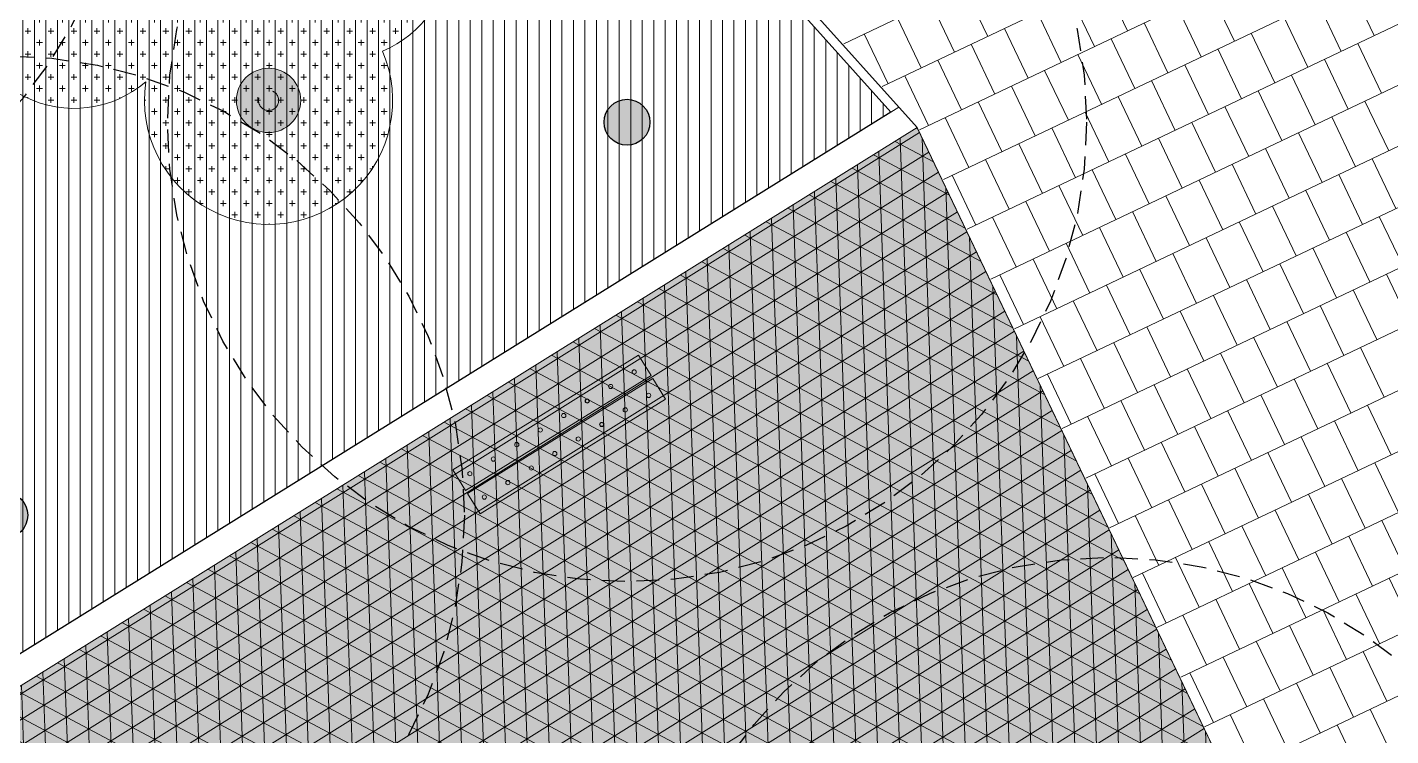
# Model space of a CAD drawing. Header units: metres. Extents: x 678805 to 1359287, y 2747329 to 5497370.
# Drawn here: x 679971.02 to 679985.86, y 2748769.58 to 2748777.29 of the extents above; entities that cross this region are included whole.
import ezdxf
from ezdxf.enums import TextEntityAlignment as Align

# ---------------------------------------------------------------- set-up
doc = ezdxf.new("R2010")
doc.units = ezdxf.units.M
doc.linetypes.add('XREF_MON_HSC_FURNITURE$0$DASHED2', pattern=[0.375, 0.25, -0.125])
doc.linetypes.add('XREF_MON_SFT_TREES$0$HIDDEN', pattern=[0.375, 0.25, -0.125])
for name, color, linetype in [('00_XREF_MON_HSC_PAVEMENT', 7, 'Continuous'), ('00_XREF_TWQ_BUILDINGS', 7, 'Continuous'), ('00_XREF_TWQ_SFT_TREES', 7, 'Continuous'), ('XREF_MON_GENERAL_LAYOUT$0$02-L-Edge Line Step -10cm', 6, 'Continuous'), ('XREF_MON_SFT_TREES$0$SL_TREE_CANOPY', 251, 'XREF_MON_SFT_TREES$0$HIDDEN'), ('XREF_MON_SFT_TREES$0$SL_TREE_TRUNK', 251, 'Continuous')]:
    doc.layers.add(name, color=color, linetype=linetype)
for name, color, linetype, true_color in [('02-L-Waterfeatures 01', 7, 'Continuous', 0x4da6ff), ('XREF_MON_SFT_TREES$0$SL_TREE_ALBIZIA_LEBBECK', 7, 'Continuous', 0xa3a300), ('XREF_MON_SFT_TREES$0$SL_TREE_ZIZIPHUS_SPINA', 7, 'Continuous', 0xc6d408)]:
    doc.layers.add(name, color=color, linetype=linetype, true_color=true_color)
for name, color, linetype, lineweight in [('XREF_MON_GENERAL_LAYOUT$0$02-L-Material Change', 251, 'Continuous', 5), ('XREF_MON_HSC_FURNITURE$0$02-L-Furnitures  type 1', 8, 'Continuous', 13), ('XREF_MON_HSC_FURNITURE$0$02-L-Furnitures Paviments', 8, 'Continuous', 5), ('XREF_MON_HSC_FURNITURE$0$03-PG-CBIncluded', 8, 'Continuous', 5), ('XREF_MON_HSC_PAVEMENT$0$02-L-B-Flat Bar', 251, 'Continuous', 5)]:
    doc.layers.add(name, color=color, linetype=linetype, lineweight=lineweight)
for name, color, linetype, lineweight, true_color in [('XREF_MON_HSC_PAVEMENT$0$02-L-Joints-Paviment_07_Precast Concrete Blocks 60X40', 7, 'Continuous', 5, 0x999999), ('XREF_MON_HSC_PAVEMENT$0$03-TR-Pavement_02_Sealed Gravel', 7, 'Continuous', 5, 0x38321e), ('XREF_MON_HSC_PAVEMENT$0$03-TR-Pavement_05_Precast irregular Concrete Blocks_Open Joint', 7, 'Continuous', 5, 0x82ae7e), ('XREF_MON_HSC_PAVEMENT$0$03-TR-Pavement_07_Precast Concrete Blocks 60X40', 7, 'Continuous', 5, 0x999999), ('XREF_MON_HSC_PAVEMENT$0$03-TR-Pavement_07_Precast irregular Concrete Blocks', 7, 'Continuous', 5, 0xb3b3b3)]:
    doc.layers.add(name, color=color, linetype=linetype, lineweight=lineweight, true_color=true_color)
doc.layers.get('XREF_MON_SFT_TREES$0$SL_TREE_ALBIZIA_LEBBECK').off()
doc.layers.get('XREF_MON_SFT_TREES$0$SL_TREE_ZIZIPHUS_SPINA').off()
doc.styles.add('XREF_MON_GENERAL_LAYOUT$0$Standard', font='arial.ttf')

# ---------------------------------------------------------------- blocks, each defined once
blk = doc.blocks.new('XREF_MON_SFT_TREES$0$Albizia_lebbeck')
h = blk.add_hatch()
h.set_pattern_fill('ANSI31', color=256, scale=0.1)
edge = h.paths.add_edge_path()
edge.add_arc((0, 0), 5, -25.4481, 334.5519)
at = {"layer": 'XREF_MON_SFT_TREES$0$SL_TREE_TRUNK'}
h = blk.add_hatch(color=256, dxfattribs=at)
h.dxf.hatch_style = 1
edge = h.paths.add_edge_path()
edge.add_arc((0, 0), 0.25, 0, 360)
at = {"layer": 'XREF_MON_SFT_TREES$0$SL_TREE_CANOPY', "linetype": 'XREF_MON_SFT_TREES$0$HIDDEN'}
blk.add_circle((0, 0), 5, dxfattribs=at)
at = {"layer": 'XREF_MON_SFT_TREES$0$SL_TREE_TRUNK'}
blk.add_circle((0, 0), 0.25, dxfattribs=at)
blk = doc.blocks.new('XREF_MON_SFT_TREES$0$Ziziphus_spina_christi')
h = blk.add_hatch()
h.set_pattern_fill('ANSI31', color=256, scale=0.1)
edge = h.paths.add_edge_path()
edge.add_arc((0, 0), 5, 0, 360)
at = {"layer": 'XREF_MON_SFT_TREES$0$SL_TREE_TRUNK'}
h = blk.add_hatch(color=256, dxfattribs=at)
h.dxf.hatch_style = 1
edge = h.paths.add_edge_path()
edge.add_arc((0, 0), 0.25, 0, 360)
at = {"layer": 'XREF_MON_SFT_TREES$0$SL_TREE_CANOPY', "linetype": 'XREF_MON_SFT_TREES$0$HIDDEN'}
blk.add_circle((0, 0), 5, dxfattribs=at)
at = {"layer": 'XREF_MON_SFT_TREES$0$SL_TREE_TRUNK'}
blk.add_circle((0, 0), 0.25, dxfattribs=at)
blk = doc.blocks.new('XREF_MON_SFT_TREES')
at = {"layer": 'XREF_MON_SFT_TREES$0$SL_TREE_ALBIZIA_LEBBECK', "rotation": 25.44812939262281}
for p in [(679970.779, 2748771.981), (679982.789, 2748766.523)]:
    blk.add_blockref('XREF_MON_SFT_TREES$0$Albizia_lebbeck', p, dxfattribs=at)
at = {"layer": 'XREF_MON_SFT_TREES$0$SL_TREE_ZIZIPHUS_SPINA', "rotation": 25.44812939262281}
for p in [(679967.11, 2748779.691), (679977.549, 2748776.258)]:
    blk.add_blockref('XREF_MON_SFT_TREES$0$Ziziphus_spina_christi', p, dxfattribs=at)
blk = doc.blocks.new('XREF_MON_HSC_PAVEMENT')
at = {"layer": 'XREF_MON_HSC_PAVEMENT$0$03-TR-Pavement_02_Sealed Gravel', "linetype": 'Continuous'}
h = blk.add_hatch(dxfattribs=at)
h.set_pattern_fill('ANSI31', color=256, scale=0.0393, angle=45)
h.set_pattern_definition([(90, (652974.11672, 2717198.73223), (-0.1247775, 0), [])])
h.paths.add_polyline_path([(679942.353, 2748782.84), (679957.858, 2748787.975), (679962.616, 2748773.612), (679947.111, 2748768.477)], flags=16)
h.paths.add_polyline_path([(679947.422, 2748813.15), (679917.58, 2748798.949), (679953.093, 2748759.365), (679980.42, 2748776.369)])
at = {"layer": 'XREF_MON_HSC_PAVEMENT$0$03-TR-Pavement_05_Precast irregular Concrete Blocks_Open Joint'}
h = blk.add_hatch(dxfattribs=at)
h.set_pattern_fill('SWAMP', color=256, scale=0.01)
h.set_pattern_definition([(0, (-2.8001, 2.47284), (0.127, 0.219970452362), [0.03175, -0.22225]), (90, (-2.78422, 2.47284), (-0.127, 0.219970452362), [0.015875, -0.424065904724]), (90, (-2.78025, 2.47284), (-0.127, 0.219970452362), [0.0127, -0.427240904724]), (90, (-2.78819, 2.47284), (-0.127, 0.219970452362), [0.0127, -0.427240904724]), (60, (-2.77629, 2.47284), (-0.126999999827, 0.219970452462), [0.01016, -0.24384]), (120, (-2.79216, 2.47284), (-0.253999999827, 1e-10), [0.01016, -0.24384])])
h.paths.add_polyline_path([(679957.895, 2748753.804), (679953.212, 2748759.085), (679980.707, 2748776.199), (679985.171, 2748766.828)])
at = {"layer": 'XREF_MON_HSC_PAVEMENT$0$03-TR-Pavement_07_Precast irregular Concrete Blocks', "linetype": 'Continuous'}
h = blk.add_hatch(dxfattribs=at)
h.set_pattern_fill('NET3', color=256, scale=0.075, angle=92)
h.set_pattern_definition([(92, (679898.76976, 2748715.38535), (-0.23797994, -0.00831044), []), (152, (679898.76976, 2748715.38535), (-0.1117929, -0.2102519), []), (212, (679898.76976, 2748715.38535), (0.126187, -0.20194145), [])])
h.paths.add_polyline_path([(679980.706, 2748776.198), (679957.091, 2748761.499), (679946.748, 2748755.061), (679960.782, 2748746.299), (679963.716, 2748747.705), (679988.617, 2748759.633)])
at = {"layer": 'XREF_MON_HSC_PAVEMENT$0$02-L-B-Flat Bar'}
blk.add_lwpolyline([(679980.706, 2748776.198), (679988.617, 2748759.633)], dxfattribs=at)
at = {"layer": 'XREF_MON_HSC_PAVEMENT$0$02-L-Joints-Paviment_07_Precast Concrete Blocks 60X40'}
for points in [[(679981.215, 2748777.734), (679981.473, 2748777.192)], [(679982.996, 2748777.253), (679982.738, 2748777.795)], [(679985.68, 2748777.201), (679985.422, 2748777.743)], [(679980.854, 2748777.562), (679981.111, 2748777.021)], [(679982.635, 2748777.081), (679982.377, 2748777.623)], [(679983.899, 2748777.683), (679984.157, 2748777.141)], [(679985.319, 2748777.029), (679985.061, 2748777.571)], [(679982.274, 2748776.909), (679982.016, 2748777.451)], [(679983.538, 2748777.511), (679983.796, 2748776.969)], [(679980.492, 2748777.39), (679980.75, 2748776.849)], [(679981.912, 2748776.737), (679981.655, 2748777.279)], [(679983.177, 2748777.339), (679983.434, 2748776.797)], [(679984.958, 2748776.857), (679984.7, 2748777.399)], [(679980.131, 2748777.219), (679980.389, 2748776.677)], [(679982.815, 2748777.167), (679983.073, 2748776.625)], [(679984.597, 2748776.686), (679984.339, 2748777.227)], [(679985.5, 2748777.115), (679985.758, 2748776.573)], [(679981.551, 2748776.565), (679981.293, 2748777.107)], [(679982.454, 2748776.995), (679982.712, 2748776.453)], [(679984.236, 2748776.514), (679983.978, 2748777.056)], [(679981.19, 2748776.393), (679980.932, 2748776.935)], [(679982.093, 2748776.823), (679982.351, 2748776.281)], [(679983.874, 2748776.342), (679983.617, 2748776.884)], [(679985.139, 2748776.943), (679985.396, 2748776.402)], [(679980.829, 2748776.222), (679980.571, 2748776.763)], [(679983.513, 2748776.17), (679983.255, 2748776.712)], [(679984.777, 2748776.772), (679985.035, 2748776.23)], [(679981.732, 2748776.651), (679981.99, 2748776.11)], [(679983.152, 2748775.998), (679982.894, 2748776.54)], [(679984.416, 2748776.6), (679984.674, 2748776.058)], [(679981.371, 2748776.48), (679981.628, 2748775.938)], [(679982.791, 2748775.826), (679982.533, 2748776.368)], [(679984.055, 2748776.428), (679984.313, 2748775.886)], [(679985.836, 2748775.946), (679985.578, 2748776.488)], [(679981.009, 2748776.308), (679981.267, 2748775.766)], [(679983.694, 2748776.256), (679983.952, 2748775.714)], [(679985.475, 2748775.774), (679985.217, 2748776.316)], [(679982.43, 2748775.654), (679982.172, 2748776.196)], [(679983.333, 2748776.084), (679983.59, 2748775.542)], [(679985.114, 2748775.603), (679984.856, 2748776.144)], [(679982.068, 2748775.482), (679981.811, 2748776.024)], [(679984.753, 2748775.431), (679984.495, 2748775.973)], [(679981.707, 2748775.311), (679981.449, 2748775.852)], [(679982.971, 2748775.912), (679983.229, 2748775.37)], [(679984.392, 2748775.259), (679984.134, 2748775.801)], [(679985.656, 2748775.86), (679985.914, 2748775.319)], [(679981.346, 2748775.139), (679981.088, 2748775.681)], [(679982.61, 2748775.74), (679982.868, 2748775.198)], [(679984.03, 2748775.087), (679983.773, 2748775.629)], [(679985.295, 2748775.689), (679985.552, 2748775.147)], [(679982.249, 2748775.568), (679982.507, 2748775.027)], [(679984.933, 2748775.517), (679985.191, 2748774.975)], [(679981.888, 2748775.397), (679982.146, 2748774.855)], [(679983.669, 2748774.915), (679983.411, 2748775.457)], [(679984.572, 2748775.345), (679984.83, 2748774.803)], [(679981.527, 2748775.225), (679981.784, 2748774.683)], [(679983.308, 2748774.743), (679983.05, 2748775.285)], [(679985.992, 2748774.691), (679985.734, 2748775.233)], [(679982.947, 2748774.571), (679982.689, 2748775.113)], [(679984.211, 2748775.173), (679984.469, 2748774.631)], [(679985.631, 2748774.52), (679985.373, 2748775.061)], [(679982.586, 2748774.399), (679982.328, 2748774.941)], [(679983.85, 2748775.001), (679984.108, 2748774.459)], [(679985.27, 2748774.348), (679985.012, 2748774.89)], [(679982.224, 2748774.228), (679981.967, 2748774.769)], [(679983.489, 2748774.829), (679983.746, 2748774.287)], [(679981.863, 2748774.056), (679981.605, 2748774.598)], [(679983.127, 2748774.657), (679983.385, 2748774.116)], [(679984.909, 2748774.176), (679984.651, 2748774.718)], [(679985.812, 2748774.606), (679986.07, 2748774.064)], [(679982.766, 2748774.485), (679983.024, 2748773.944)], [(679984.548, 2748774.004), (679984.29, 2748774.546)], [(679982.405, 2748774.314), (679982.663, 2748773.772)], [(679984.186, 2748773.832), (679983.929, 2748774.374)], [(679985.451, 2748774.434), (679985.708, 2748773.892)], [(679982.044, 2748774.142), (679982.302, 2748773.6)], [(679983.825, 2748773.66), (679983.567, 2748774.202)], [(679985.089, 2748774.262), (679985.347, 2748773.72)], [(679983.464, 2748773.488), (679983.206, 2748774.03)], [(679984.728, 2748774.09), (679984.986, 2748773.548)], [(679983.103, 2748773.316), (679982.845, 2748773.858)], [(679984.367, 2748773.918), (679984.625, 2748773.376)], [(679984.006, 2748773.746), (679984.264, 2748773.204)], [(679985.787, 2748773.266), (679985.529, 2748773.808)], [(679982.742, 2748773.145), (679982.484, 2748773.686)], [(679983.645, 2748773.574), (679983.902, 2748773.033)], [(679985.425, 2748773.094), (679985.168, 2748773.636)], [(679982.38, 2748772.973), (679982.123, 2748773.515)], [(679983.283, 2748773.402), (679983.541, 2748772.861)], [(679985.064, 2748772.922), (679984.806, 2748773.464)], [(679984.703, 2748772.75), (679984.445, 2748773.292)], [(679982.922, 2748773.231), (679983.18, 2748772.689)], [(679984.342, 2748772.578), (679984.084, 2748773.12)], [(679985.606, 2748773.18), (679985.864, 2748772.638)], [(679982.561, 2748773.059), (679982.819, 2748772.517)], [(679985.245, 2748773.008), (679985.503, 2748772.466)], [(679983.981, 2748772.406), (679983.723, 2748772.948)], [(679984.884, 2748772.836), (679985.141, 2748772.294)], [(679983.619, 2748772.235), (679983.362, 2748772.776)], [(679984.522, 2748772.664), (679984.78, 2748772.122)], [(679983.258, 2748772.063), (679983, 2748772.604)], [(679985.943, 2748772.011), (679985.685, 2748772.553)], [(679982.897, 2748771.891), (679982.639, 2748772.433)], [(679984.161, 2748772.492), (679984.419, 2748771.951)], [(679985.581, 2748771.839), (679985.324, 2748772.381)], [(679983.8, 2748772.32), (679984.058, 2748771.779)], [(679983.439, 2748772.149), (679983.697, 2748771.607)], [(679985.22, 2748771.667), (679984.962, 2748772.209)], [(679983.078, 2748771.977), (679983.335, 2748771.435)], [(679984.859, 2748771.495), (679984.601, 2748772.037)], [(679985.762, 2748771.925), (679986.02, 2748771.383)], [(679984.498, 2748771.323), (679984.24, 2748771.865)], [(679984.137, 2748771.152), (679983.879, 2748771.693)], [(679985.401, 2748771.753), (679985.659, 2748771.211)], [(679983.775, 2748770.98), (679983.518, 2748771.521)], [(679985.04, 2748771.581), (679985.297, 2748771.039)], [(679983.414, 2748770.808), (679983.156, 2748771.35)], [(679984.678, 2748771.409), (679984.936, 2748770.868)], [(679984.317, 2748771.237), (679984.575, 2748770.696)], [(679986.099, 2748770.756), (679985.841, 2748771.298)], [(679983.956, 2748771.066), (679984.214, 2748770.524)], [(679985.737, 2748770.584), (679985.48, 2748771.126)], [(679983.595, 2748770.894), (679983.853, 2748770.352)], [(679985.376, 2748770.412), (679985.118, 2748770.954)], [(679985.015, 2748770.24), (679984.757, 2748770.782)], [(679984.654, 2748770.069), (679984.396, 2748770.61)], [(679984.293, 2748769.897), (679984.035, 2748770.438)], [(679985.557, 2748770.498), (679985.815, 2748769.956)], [(679985.196, 2748770.326), (679985.453, 2748769.785)], [(679983.931, 2748769.725), (679983.674, 2748770.267)], [(679984.834, 2748770.154), (679985.092, 2748769.613)], [(679984.473, 2748769.983), (679984.731, 2748769.441)], [(679985.893, 2748769.329), (679985.636, 2748769.871)], [(679984.112, 2748769.811), (679984.37, 2748769.269)], [(679985.532, 2748769.157), (679985.274, 2748769.699)]]:
    blk.add_lwpolyline(points, dxfattribs=at)
at = {"layer": 'XREF_MON_HSC_PAVEMENT$0$03-TR-Pavement_07_Precast Concrete Blocks 60X40'}
for p, q in [((679979.907, 2748777.112), (679985.207, 2748779.634)), ((679980.325, 2748776.646), (679985.465, 2748779.092)), ((679980.992, 2748775.635), (679987.59, 2748778.774)), ((679980.733, 2748776.176), (679985.723, 2748778.551)), ((679981.25, 2748775.093), (679987.848, 2748778.233)), ((679981.508, 2748774.551), (679988.107, 2748777.692)), ((679981.766, 2748774.01), (679988.365, 2748777.15)), ((679982.024, 2748773.468), (679988.624, 2748776.609)), ((679982.282, 2748772.926), (679988.882, 2748776.067)), ((679982.54, 2748772.385), (679989.141, 2748775.526)), ((679982.798, 2748771.843), (679989.399, 2748774.984)), ((679983.057, 2748771.302), (679989.658, 2748774.443)), ((679983.315, 2748770.76), (679989.917, 2748773.902)), ((679983.573, 2748770.218), (679990.175, 2748773.36)), ((679983.831, 2748769.677), (679990.434, 2748772.819)), ((679984.089, 2748769.135), (679990.692, 2748772.277))]:
    blk.add_line(p, q, dxfattribs=at)
blk = doc.blocks.new('XREF_MON_HSC_FURNITURE$0$Spherical concrete element 700')
at = {"true_color": 0xfcfcfc}
h = blk.add_hatch(color=7, dxfattribs=at)
h.dxf.hatch_style = 1
edge = h.paths.add_edge_path()
edge.add_arc((0, 0), 0.35, 0, 360)
blk.add_circle((0, 0), 0.35)
at = {"color": 253, "linetype": 'XREF_MON_HSC_FURNITURE$0$DASHED2', "ltscale": 1.5}
blk.add_circle((0, 0), 0.11, dxfattribs=at)
blk = doc.blocks.new('XREF_MON_HSC_FURNITURE$0$RAI_B_HL')
at = {"true_color": 0xfcfcfc}
h = blk.add_hatch(color=7, dxfattribs=at)
h.dxf.hatch_style = 1
h.paths.add_polyline_path([(2100.11, 179.356), (2100.371, 179.381), (2100.141, 181.745), (2099.88, 181.72)])
h.paths.add_polyline_path([(2100.192, 180.104, -1), (2100.146, 180.1, -1)], flags=16)
h.paths.add_polyline_path([(2100.189, 180.104, -1), (2100.149, 180.1, -1)], flags=0)
h.paths.add_polyline_path([(2100.117, 180.399, -1), (2100.163, 180.403, -1)], flags=16)
h.paths.add_polyline_path([(2100.221, 179.805, -1), (2100.175, 179.801, -1)], flags=16)
h.paths.add_polyline_path([(2100.088, 180.698, -1), (2100.134, 180.702, -1)], flags=16)
h.paths.add_polyline_path([(2100.25, 179.506, -1), (2100.204, 179.502, -1)], flags=16)
h.paths.add_polyline_path([(2100.059, 180.997, -1), (2100.105, 181.001, -1)], flags=16)
h.paths.add_polyline_path([(2100.03, 181.296, -1), (2100.076, 181.3, -1)], flags=16)
h.paths.add_polyline_path([(2100.001, 181.595, -1), (2100.047, 181.599, -1)], flags=16)
h = blk.add_hatch(color=7, dxfattribs=at)
h.dxf.hatch_style = 1
h.paths.add_polyline_path([(2100.409, 179.385), (2100.67, 179.41), (2100.44, 181.774), (2100.179, 181.749)])
h.paths.add_polyline_path([(2100.491, 180.133, -1), (2100.445, 180.129, -1)], flags=16)
h.paths.add_polyline_path([(2100.488, 180.133, -1), (2100.448, 180.129, -1)], flags=0)
h.paths.add_polyline_path([(2100.416, 180.428, -1), (2100.462, 180.432, -1)], flags=16)
h.paths.add_polyline_path([(2100.52, 179.834, -1), (2100.474, 179.83, -1)], flags=16)
h.paths.add_polyline_path([(2100.387, 180.727, -1), (2100.433, 180.731, -1)], flags=16)
h.paths.add_polyline_path([(2100.549, 179.536, -1), (2100.503, 179.531, -1)], flags=16)
h.paths.add_polyline_path([(2100.358, 181.026, -1), (2100.404, 181.03, -1)], flags=16)
h.paths.add_polyline_path([(2100.329, 181.325, -1), (2100.375, 181.329, -1)], flags=16)
h.paths.add_polyline_path([(2100.3, 181.624, -1), (2100.346, 181.628, -1)], flags=16)
for points in [[(2100.11, 179.356), (2100.371, 179.381), (2100.141, 181.745), (2099.88, 181.72), (2100.11, 179.356)], [(2100.409, 179.385), (2100.67, 179.41), (2100.44, 181.774), (2100.179, 181.749), (2100.409, 179.385)]]:
    blk.add_lwpolyline(points, close=True)
for centre, radius in [((2100.024, 181.597), 0.023), ((2100.323, 181.626), 0.023), ((2100.053, 181.298), 0.023), ((2100.352, 181.327), 0.023), ((2100.082, 180.999), 0.023), ((2100.381, 181.028), 0.023), ((2100.111, 180.7), 0.023), ((2100.41, 180.729), 0.023), ((2100.14, 180.401), 0.023), ((2100.439, 180.43), 0.023), ((2100.169, 180.102), 0.023), ((2100.169, 180.102), 0.02), ((2100.468, 180.131), 0.023), ((2100.468, 180.131), 0.02), ((2100.198, 179.803), 0.023), ((2100.497, 179.832), 0.023), ((2100.227, 179.504), 0.023), ((2100.526, 179.533), 0.023)]:
    blk.add_circle(centre, radius)
blk = doc.blocks.new('XREF_MON_HSC_FURNITURE$0$RAI_D')
at = {"rotation": 324.4534980158393}
blk.add_blockref('XREF_MON_HSC_FURNITURE$0$RAI_B_HL', (-1815.645, 1074.162), dxfattribs=at)
blk = doc.blocks.new('*U562')
at = {"layer": 'XREF_MON_HSC_FURNITURE$0$03-PG-CBIncluded', "rotation": 300.0000004773322}
blk.add_blockref('XREF_MON_HSC_FURNITURE$0$RAI_D', (2.037, -1.001), dxfattribs=at)
blk = doc.blocks.new('XREF_MON_HSC_FURNITURE')
at = {"layer": 'XREF_MON_HSC_FURNITURE$0$02-L-Furnitures Paviments', "true_color": 0x636466}
h = blk.add_hatch(dxfattribs=at)
h.set_pattern_fill('CROSS', color=251, scale=0.5)
h.set_pattern_definition([(0, (0, 0), (0.125, 0.125), [0.0625, -0.1875]), (90, (0.03125, -0.03125), (-0.125, 0.125), [0.0625, -0.1875])])
h.paths.add_polyline_path([(679973.643, 2748779.048, 0.310895), (679972.198, 2748778.989, 0.347627), (679971.195, 2748780.088, 0.760769), (679968.948, 2748781.751, 1.396995), (679968.188, 2748779.611, 0.905187), (679970.336, 2748777.683, 0.662827), (679972.314, 2748776.698, 1.327653), (679974.888, 2748777.033, 1.17529)])
at = {"layer": 'XREF_MON_HSC_FURNITURE$0$02-L-Furnitures Paviments'}
for centre, radius, start, end in [((679974.429, 2748778.141), 1.2, 292.4851, 130.9134), ((679971.533, 2748777.609), 1.2, 176.4428, 310.5929), ((679973.649, 2748776.496), 1.35, 171.389, 23.4395)]:
    blk.add_arc(centre, radius, start, end, dxfattribs=at)
at = {"layer": 'XREF_MON_HSC_FURNITURE$0$02-L-Furnitures  type 1'}
blk.add_blockref('XREF_MON_HSC_FURNITURE$0$Spherical concrete element 700', (679973.649, 2748776.496), dxfattribs=at)
at = {"layer": 'XREF_MON_HSC_FURNITURE$0$03-PG-CBIncluded', "color": 0, "linetype": 'ByBlock', "lineweight": -2, "transparency": 16777216, "rotation": 211.7637617942138}
blk.add_blockref('*U562', (679977.515, 2748773.978), dxfattribs=at)
blk = doc.blocks.new('XREF_MON_GENERAL_LAYOUT')
at = {"layer": 'XREF_MON_GENERAL_LAYOUT$0$02-L-Edge Line Step -10cm'}
for p, q in [((679947.422, 2748813.15), (679980.42, 2748776.369)), ((679980.42, 2748776.369), (679953.093, 2748759.365))]:
    blk.add_line(p, q, dxfattribs=at)
at = {"layer": 'XREF_MON_GENERAL_LAYOUT$0$02-L-Material Change', "ltscale": 0.3}
for p, q in [((679947.307, 2748813.428), (679980.706, 2748776.2)), ((679980.706, 2748776.2), (679953.212, 2748759.084))]:
    blk.add_line(p, q, dxfattribs=at)
for points in [[(679980.42, 2748776.369), (679980.506, 2748776.422)], [(679988.617, 2748759.633), (679980.706, 2748776.2)]]:
    blk.add_lwpolyline(points, dxfattribs=at)
at = {"style": 'XREF_MON_GENERAL_LAYOUT$0$Standard'}
for tag, rotation, p in [('604,00', 330.2643, (679905.77, 2748776.558)), ('603,00', 330.2643, (679901.861, 2748753.477)), ('600,00', 133.826, (679944.597, 2748745.153)), ('602,00', 330.2643, (679883.319, 2748738.727)), ('601,00', 117.8906, (679920.972, 2748732.87)), ('601,00', 330.2643, (679864.777, 2748723.976)), ('600,00', 40.8833, (679777.405, 2748705.444, 1.17)), ('602,00', 330.2643, (679941.275, 2748705.483)), ('601,00', 40.8833, (679701.798, 2748703.889, 1.17)), ('598,00', 62.091, (679810.267, 2748702.619)), ('600,00', 330.2643, (679877.781, 2748691.131)), ('600,00', 19.5511, (679920.444, 2748685.496)), ('601,00', 330.2643, (679934.813, 2748683.804)), ('599,00', 330.2643, (679854.567, 2748679.061)), ('600,00', 88.3928, (679743.913, 2748675.572)), ('599,00', 20.6086, (679924.26, 2748675.216)), ('601,00', 88.3928, (679728.035, 2748671.318, -2)), ('602,00', 88.3928, (679711.826, 2748665.966, -1)), ('603,00', 88.3928, (679695.615, 2748660.611)), ('599,00', 40.8833, (679788.807, 2748655.829, 1.17)), ('601,00', 40.8833, (679627.612, 2748644.603, 1.17)), ('603,00', 41.7058, (679702.499, 2748628.484, 1.17)), ('600,00', 40.8833, (679645.925, 2748597.926, 1.17)), ('599,00', 34.2277, (679673.574, 2748555.136, 5.34))]:
    blk.add_attdef(tag, text='', height=1, rotation=rotation, dxfattribs=at).set_placement(p, align=Align.MIDDLE)
at = {"ltscale": 0.3, "style": 'XREF_MON_GENERAL_LAYOUT$0$Standard'}
for tag, rotation, p in [('603,50', 330.2643, (679911.501, 2748760.57)), ('602,50', 330.2643, (679892.865, 2748745.846)), ('600,50', 133.826, (679933.048, 2748738.729)), ('601,50', 330.2643, (679873.581, 2748731.671)), ('601,50', 101.2857, (679909.522, 2748726.945)), ('602,50', 330.2643, (679948.625, 2748713.86)), ('600,50', 39.606, (679743.243, 2748706.971)), ('600,50', 330.2643, (679880.266, 2748702.726)), ('600,50', 17.3537, (679917.615, 2748690.554)), ('599,50', 330.2643, (679867.197, 2748684.716)), ('599,50', 18.8944, (679921.71, 2748680.578)), ('599,50', 39.606, (679778.991, 2748677.241)), ('600,50', 88.3928, (679735.925, 2748673.586)), ('601,50', 88.3928, (679719.906, 2748668.581)), ('602,50', 88.3928, (679703.474, 2748663.452)), ('598,50', 330.2643, (679861.765, 2748662.397)), ('601,50', 39.606, (679610.513, 2748662.061)), ('600,00', 41.7058, (679752.308, 2748637.685)), ('601,00', 41.7058, (679736.044, 2748634.538)), ('599,00', 35.0835, (679763.043, 2748634.415, 1.17)), ('602,00', 41.7058, (679720.174, 2748633.096, 1.17)), ('600,00', 35.0835, (679747.063, 2748629.903, 1.17)), ('601,00', 35.0835, (679731.246, 2748625.239, 1.17)), ('600,50', 39.606, (679636.92, 2748621.339)), ('602,00', 35.0835, (679715.4, 2748620.639, 1.17)), ('599,50', 28.7604, (679659.482, 2748574.323))]:
    blk.add_attdef(tag, text='', height=1, rotation=rotation, dxfattribs=at).set_placement(p, align=Align.MIDDLE)

msp = doc.modelspace()

# ---------------------------------------------------------------- block references
at = {"layer": '00_XREF_MON_HSC_PAVEMENT'}
msp.add_blockref('XREF_MON_HSC_PAVEMENT', (0, 0), dxfattribs=at)
at = {"layer": '00_XREF_TWQ_BUILDINGS'}
msp.add_blockref('XREF_MON_HSC_FURNITURE', (0, 0), dxfattribs=at)
at = {"layer": '00_XREF_TWQ_SFT_TREES'}
msp.add_blockref('XREF_MON_SFT_TREES', (0, 0), dxfattribs=at)
at = {"layer": '02-L-Waterfeatures 01', "color": 18, "true_color": 0x000000}
msp.add_blockref('XREF_MON_GENERAL_LAYOUT', (0, 0), dxfattribs=at)

doc.saveas('drawing.dxf')
